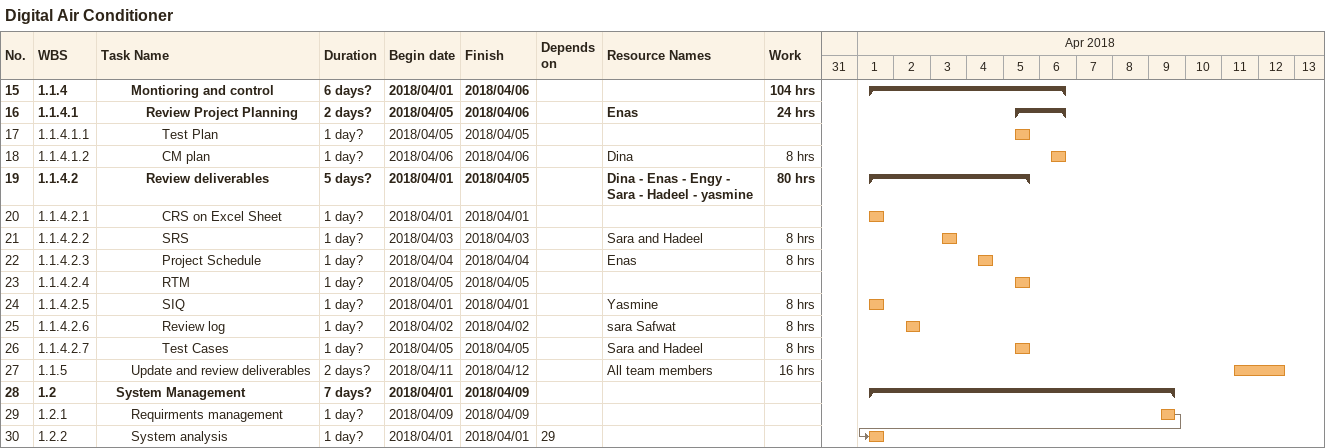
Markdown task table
Digital Air Conditioner

| ID | WBS | Task | Duration | Start | Finish | Predecessors | Resources | Work (h) |
|---|---|---|---|---|---|---|---|---|
| 15 | 1.1.4 | **Montioring and control** | 6d? | 2018-04-01 | 2018-04-06 |  |  | 104 |
| 16 | 1.1.4.1 | **Review Project Planning** | 2d? | 2018-04-05 | 2018-04-06 |  | Enas | 24 |
| 17 | 1.1.4.1.1 | Test Plan | 1d? | 2018-04-05 | 2018-04-05 |  |  |  |
| 18 | 1.1.4.1.2 | CM plan | 1d? | 2018-04-06 | 2018-04-06 |  | Dina | 8 |
| 19 | 1.1.4.2 | **Review deliverables** | 5d? | 2018-04-01 | 2018-04-05 |  | Dina - Enas - Engy - Sara - Hadeel - yasmine | 80 |
| 20 | 1.1.4.2.1 | CRS on Excel Sheet | 1d? | 2018-04-01 | 2018-04-01 |  |  |  |
| 21 | 1.1.4.2.2 | SRS | 1d? | 2018-04-03 | 2018-04-03 |  | Sara and Hadeel | 8 |
| 22 | 1.1.4.2.3 | Project Schedule | 1d? | 2018-04-04 | 2018-04-04 |  | Enas | 8 |
| 23 | 1.1.4.2.4 | RTM | 1d? | 2018-04-05 | 2018-04-05 |  |  |  |
| 24 | 1.1.4.2.5 | SIQ | 1d? | 2018-04-01 | 2018-04-01 |  | Yasmine | 8 |
| 25 | 1.1.4.2.6 | Review log | 1d? | 2018-04-02 | 2018-04-02 |  | sara Safwat | 8 |
| 26 | 1.1.4.2.7 | Test Cases | 1d? | 2018-04-05 | 2018-04-05 |  | Sara and Hadeel | 8 |
| 27 | 1.1.5 | Update and review deliverables | 2d? | 2018-04-11 | 2018-04-12 |  | All team members | 16 |
| 28 | 1.2 | **System Management** | 7d? | 2018-04-01 | 2018-04-09 |  |  |  |
| 29 | 1.2.1 | Requirments management | 1d? | 2018-04-09 | 2018-04-09 |  |  |  |
| 30 | 1.2.2 | System analysis | 1d? | 2018-04-01 | 2018-04-01 | 29 |  |  |
